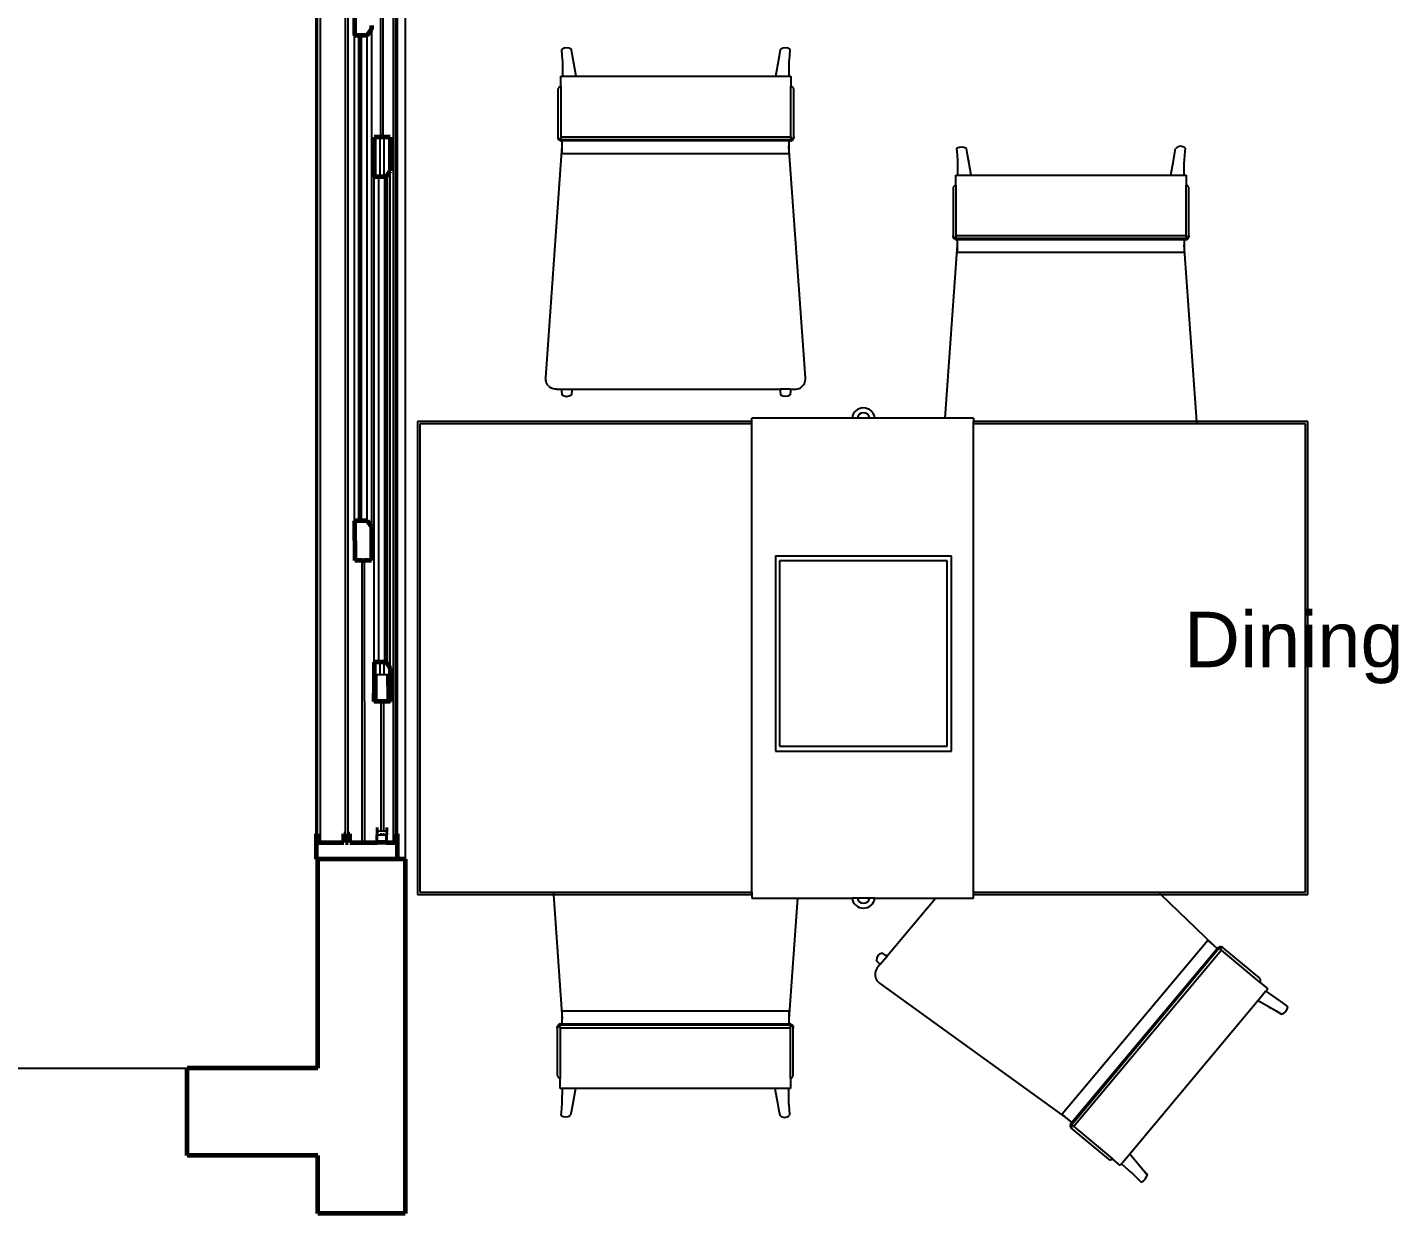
# Model space of a CAD drawing. Header units: metres. Extents: x 54.3 to 102.1, y 17 to 45.8.
# Drawn here: x 56.921 to 59.281, y 32.329 to 34.37 of the extents above; entities that cross this region are included whole.
import ezdxf

# ---------------------------------------------------------------- set-up
doc = ezdxf.new("R2010")
doc.units = ezdxf.units.M
doc.layers.add('A-WALL', color=6, linetype='Continuous', lineweight=60)
doc.styles.get("Standard").update_dxf_attribs({"font": 'arial.ttf'})

msp = doc.modelspace()

# ---------------------------------------------------------------- linework, layer by layer
for p, q in [((57.4254, 32.9676), (57.4254, 34.9093)), ((57.5291, 34.1811), (57.5291, 34.9093)), ((57.5336, 34.1811), (57.5336, 34.9093)), ((57.5503, 34.9093), (57.5503, 33.2606)), ((57.4179, 32.9826), (57.4179, 34.8941)), ((57.4205, 32.9826), (57.4205, 34.8941)), ((57.4684, 32.9826), (57.4684, 34.8941)), ((57.4733, 32.9826), (57.4733, 34.8941)), ((57.5553, 32.9826), (57.5553, 34.8941)), ((57.5579, 32.9826), (57.5579, 34.8907)), ((57.5712, 34.8907), (57.5712, 32.9388)), ((57.5131, 34.3666), (57.5131, 33.5106)), ((57.4843, 33.5209), (57.4843, 34.3563)), ((57.5061, 33.5209), (57.5061, 34.3563)), ((57.8415, 34.3211), (57.8407, 34.3322)), ((57.8423, 34.3106), (57.8415, 34.3211)), ((57.8425, 34.3083), (57.8423, 34.3106)), ((57.8592, 34.3212), (57.8574, 34.332)), ((57.8654, 34.286), (57.8592, 34.3212)), ((58.2092, 34.286), (58.2154, 34.3212)), ((58.2154, 34.3212), (58.2172, 34.332)), ((58.2321, 34.3083), (58.2323, 34.3106)), ((58.2323, 34.3106), (58.2332, 34.3211)), ((58.2332, 34.3211), (58.234, 34.3322)), ((57.8426, 34.286), (57.8425, 34.3083)), ((58.232, 34.286), (58.2321, 34.3083)), ((57.8343, 34.2643), (57.8341, 34.2638)), ((57.8341, 34.2638), (57.8341, 34.182)), ((57.8345, 34.2649), (57.8343, 34.2643)), ((57.8348, 34.2655), (57.8345, 34.2649)), ((57.8351, 34.266), (57.8348, 34.2655)), ((57.8355, 34.2665), (57.8351, 34.266)), ((57.8359, 34.267), (57.8355, 34.2665)), ((57.8364, 34.2674), (57.8359, 34.267)), ((57.8369, 34.2678), (57.8364, 34.2674)), ((57.8374, 34.2681), (57.8369, 34.2678)), ((57.8379, 34.2684), (57.8374, 34.2681)), ((57.8385, 34.2686), (57.8379, 34.2684)), ((57.8391, 34.2688), (57.8385, 34.2686)), ((57.8391, 34.286), (57.8421, 34.286)), ((57.8391, 34.2688), (57.8391, 34.286)), ((57.8391, 34.2688), (57.8391, 34.182)), ((57.8421, 34.286), (57.8421, 34.286)), ((57.8421, 34.286), (57.8426, 34.286)), ((57.8426, 34.286), (57.8426, 34.286)), ((57.8426, 34.286), (57.8435, 34.286)), ((57.8435, 34.286), (57.8435, 34.286)), ((57.8435, 34.286), (57.8454, 34.286)), ((57.8454, 34.286), (57.8454, 34.286)), ((57.8454, 34.286), (57.8649, 34.286)), ((57.8649, 34.286), (57.8649, 34.286)), ((57.8649, 34.286), (58.2097, 34.286)), ((58.2097, 34.286), (58.2097, 34.286)), ((58.2097, 34.286), (58.2292, 34.286)), ((58.2292, 34.286), (58.2292, 34.286)), ((58.2292, 34.286), (58.2311, 34.286)), ((58.2311, 34.286), (58.2311, 34.286)), ((58.2311, 34.286), (58.232, 34.286)), ((58.232, 34.286), (58.232, 34.286)), ((58.232, 34.286), (58.2325, 34.286)), ((58.2325, 34.286), (58.2325, 34.286)), ((58.2325, 34.286), (58.2351, 34.286)), ((58.2351, 34.286), (58.2351, 34.2688)), ((58.2357, 34.2686), (58.2351, 34.2688)), ((58.2351, 34.182), (58.2351, 34.2688)), ((58.2363, 34.2684), (58.2357, 34.2686)), ((58.2368, 34.2681), (58.2363, 34.2684)), ((58.2374, 34.2678), (58.2368, 34.2681)), ((58.2379, 34.2674), (58.2374, 34.2678)), ((58.2383, 34.267), (58.2379, 34.2674)), ((58.2387, 34.2665), (58.2383, 34.267)), ((58.2391, 34.266), (58.2387, 34.2665)), ((58.2394, 34.2655), (58.2391, 34.266)), ((58.2397, 34.2649), (58.2394, 34.2655)), ((58.2399, 34.2643), (58.2397, 34.2649)), ((58.2401, 34.2638), (58.2399, 34.2643)), ((58.2401, 34.182), (58.2401, 34.2638)), ((57.5283, 34.1131), (57.5283, 34.1811)), ((57.5351, 34.1131), (57.5351, 34.1811)), ((57.8343, 34.1814), (57.8341, 34.182)), ((57.8341, 34.182), (57.8341, 34.1796)), ((57.8343, 34.179), (57.8341, 34.1796)), ((57.8345, 34.1809), (57.8343, 34.1814)), ((57.8345, 34.1785), (57.8343, 34.179)), ((57.8348, 34.1803), (57.8345, 34.1809)), ((57.8348, 34.1779), (57.8345, 34.1785)), ((57.8351, 34.1798), (57.8348, 34.1803)), ((57.8351, 34.1774), (57.8348, 34.1779)), ((57.8355, 34.1793), (57.8351, 34.1798)), ((57.8355, 34.1769), (57.8351, 34.1774)), ((57.8359, 34.1789), (57.8355, 34.1793)), ((57.8359, 34.1765), (57.8355, 34.1769)), ((57.8364, 34.1785), (57.8359, 34.1789)), ((57.8364, 34.1761), (57.8359, 34.1765)), ((57.8369, 34.1781), (57.8364, 34.1785)), ((57.8369, 34.1757), (57.8364, 34.1761)), ((57.8374, 34.1778), (57.8369, 34.1781)), ((57.8374, 34.1754), (57.8369, 34.1757)), ((57.8379, 34.1775), (57.8374, 34.1778)), ((57.8379, 34.1751), (57.8374, 34.1754)), ((57.8385, 34.1773), (57.8379, 34.1775)), ((57.8385, 34.1749), (57.8379, 34.1751)), ((57.8391, 34.1772), (57.8385, 34.1773)), ((57.8391, 34.1747), (57.8385, 34.1749)), ((57.8391, 34.182), (58.2351, 34.182)), ((57.8391, 34.182), (57.8391, 34.1772)), ((57.8391, 34.1772), (58.2351, 34.1772)), ((57.8391, 34.1747), (57.8416, 34.1747)), ((58.2316, 34.1747), (57.8416, 34.1747)), ((57.8416, 34.1659), (57.8416, 34.1747)), ((58.2351, 34.1747), (58.2316, 34.1747)), ((58.2316, 34.1747), (58.2316, 34.1659)), ((58.2351, 34.182), (58.2351, 34.1772)), ((58.2351, 34.1772), (58.2357, 34.1773)), ((58.2351, 34.1747), (58.2357, 34.1749)), ((58.2357, 34.1773), (58.2363, 34.1775)), ((58.2357, 34.1749), (58.2363, 34.1751)), ((58.2363, 34.1775), (58.2368, 34.1778)), ((58.2363, 34.1751), (58.2368, 34.1754)), ((58.2368, 34.1778), (58.2374, 34.1781)), ((58.2368, 34.1754), (58.2374, 34.1757)), ((58.2374, 34.1781), (58.2379, 34.1785)), ((58.2374, 34.1757), (58.2379, 34.1761)), ((58.2379, 34.1785), (58.2383, 34.1789)), ((58.2379, 34.1761), (58.2383, 34.1765)), ((58.2383, 34.1789), (58.2387, 34.1793)), ((58.2383, 34.1765), (58.2387, 34.1769)), ((58.2387, 34.1793), (58.2391, 34.1798)), ((58.2387, 34.1769), (58.2391, 34.1774)), ((58.2391, 34.1798), (58.2394, 34.1803)), ((58.2391, 34.1774), (58.2394, 34.1779)), ((58.2394, 34.1803), (58.2397, 34.1809)), ((58.2394, 34.1779), (58.2397, 34.1785)), ((58.2397, 34.1809), (58.2399, 34.1814)), ((58.2397, 34.1785), (58.2399, 34.179)), ((58.2399, 34.1814), (58.2401, 34.182)), ((58.2399, 34.179), (58.2401, 34.1796)), ((58.2401, 34.182), (58.2401, 34.1796)), ((57.8131, 33.7672), (57.8416, 34.1659)), ((57.8416, 34.1531), (57.8416, 34.1659)), ((57.8416, 34.1531), (58.2316, 34.1531)), ((58.2316, 34.1659), (58.2316, 34.1531)), ((58.2602, 33.7672), (58.2316, 34.1659)), ((58.5215, 34.1511), (58.5207, 34.1622)), ((58.5223, 34.1406), (58.5215, 34.1511)), ((58.5392, 34.1512), (58.5374, 34.162)), ((58.5454, 34.116), (58.5392, 34.1512)), ((58.8936, 34.1406), (58.8954, 34.1512)), ((58.8954, 34.1512), (58.8972, 34.162)), ((58.9123, 34.1406), (58.9132, 34.1511)), ((58.9132, 34.1511), (58.914, 34.1622)), ((57.5453, 33.2676), (57.5453, 34.1232)), ((58.5225, 34.1383), (58.5223, 34.1406)), ((58.5226, 34.116), (58.5225, 34.1383)), ((58.5416, 34.1381), (58.5411, 34.1406)), ((58.8888, 34.116), (58.8936, 34.1406)), ((58.912, 34.116), (58.9121, 34.1383)), ((58.9121, 34.1383), (58.9123, 34.1406)), ((57.5181, 33.2776), (57.5181, 34.1131)), ((57.5262, 33.2776), (57.5262, 34.1131)), ((58.5169, 34.0978), (58.5164, 34.0974)), ((58.5174, 34.0981), (58.5169, 34.0978)), ((58.5179, 34.0984), (58.5174, 34.0981)), ((58.5185, 34.0986), (58.5179, 34.0984)), ((58.5191, 34.0988), (58.5185, 34.0986)), ((58.5191, 34.116), (58.5221, 34.116)), ((58.5191, 34.0988), (58.5191, 34.116)), ((58.5191, 34.0988), (58.5191, 34.012)), ((58.5221, 34.116), (58.5221, 34.116)), ((58.5221, 34.116), (58.5226, 34.116)), ((58.5226, 34.116), (58.5226, 34.116)), ((58.5226, 34.116), (58.5235, 34.116)), ((58.5235, 34.116), (58.5235, 34.116)), ((58.5235, 34.116), (58.5254, 34.116)), ((58.5254, 34.116), (58.5254, 34.116)), ((58.5254, 34.116), (58.5449, 34.116)), ((58.5449, 34.116), (58.5449, 34.116)), ((58.5449, 34.116), (58.8897, 34.116)), ((58.8897, 34.116), (58.8897, 34.116)), ((58.8897, 34.116), (58.9092, 34.116)), ((58.9092, 34.116), (58.9092, 34.116)), ((58.9092, 34.116), (58.9111, 34.116)), ((58.9111, 34.116), (58.9111, 34.116)), ((58.9111, 34.116), (58.912, 34.116)), ((58.912, 34.116), (58.912, 34.116)), ((58.912, 34.116), (58.9125, 34.116)), ((58.9125, 34.116), (58.9125, 34.116)), ((58.9125, 34.116), (58.9151, 34.116)), ((58.9151, 34.116), (58.9151, 34.0988)), ((58.9157, 34.0986), (58.9151, 34.0988)), ((58.9151, 34.012), (58.9151, 34.0988)), ((58.9163, 34.0984), (58.9157, 34.0986)), ((58.9168, 34.0981), (58.9163, 34.0984)), ((58.9174, 34.0978), (58.9168, 34.0981)), ((58.9179, 34.0974), (58.9174, 34.0978)), ((58.5143, 34.0943), (58.5141, 34.0938)), ((58.5141, 34.0938), (58.5141, 34.012)), ((58.5145, 34.0949), (58.5143, 34.0943)), ((58.5148, 34.0955), (58.5145, 34.0949)), ((58.5151, 34.096), (58.5148, 34.0955)), ((58.5155, 34.0965), (58.5151, 34.096)), ((58.5159, 34.097), (58.5155, 34.0965)), ((58.5164, 34.0974), (58.5159, 34.097)), ((58.9183, 34.097), (58.9179, 34.0974)), ((58.9187, 34.0965), (58.9183, 34.097)), ((58.9191, 34.096), (58.9187, 34.0965)), ((58.9194, 34.0955), (58.9191, 34.096)), ((58.9197, 34.0949), (58.9194, 34.0955)), ((58.9199, 34.0943), (58.9197, 34.0949)), ((58.9201, 34.0938), (58.9199, 34.0943)), ((58.9201, 34.012), (58.9201, 34.0938)), ((58.5143, 34.0114), (58.5141, 34.012)), ((58.5141, 34.012), (58.5141, 34.0096)), ((58.5143, 34.009), (58.5141, 34.0096)), ((58.5145, 34.0109), (58.5143, 34.0114)), ((58.5145, 34.0085), (58.5143, 34.009)), ((58.5148, 34.0103), (58.5145, 34.0109)), ((58.5148, 34.0079), (58.5145, 34.0085)), ((58.5151, 34.0098), (58.5148, 34.0103)), ((58.5151, 34.0074), (58.5148, 34.0079)), ((58.5155, 34.0093), (58.5151, 34.0098)), ((58.5155, 34.0069), (58.5151, 34.0074)), ((58.5159, 34.0089), (58.5155, 34.0093)), ((58.5159, 34.0065), (58.5155, 34.0069)), ((58.5164, 34.0085), (58.5159, 34.0089)), ((58.5164, 34.0061), (58.5159, 34.0065)), ((58.5169, 34.0081), (58.5164, 34.0085)), ((58.5169, 34.0057), (58.5164, 34.0061)), ((58.5174, 34.0078), (58.5169, 34.0081)), ((58.5174, 34.0054), (58.5169, 34.0057)), ((58.5179, 34.0075), (58.5174, 34.0078)), ((58.5179, 34.0051), (58.5174, 34.0054)), ((58.5185, 34.0073), (58.5179, 34.0075)), ((58.5185, 34.0049), (58.5179, 34.0051)), ((58.5191, 34.0072), (58.5185, 34.0073)), ((58.5191, 34.0047), (58.5185, 34.0049)), ((58.5191, 34.012), (58.9151, 34.012)), ((58.5191, 34.012), (58.5191, 34.0072)), ((58.5191, 34.0072), (58.9151, 34.0072)), ((58.5191, 34.0047), (58.5216, 34.0047)), ((58.9116, 34.0047), (58.5216, 34.0047)), ((58.5216, 33.9959), (58.5216, 34.0047)), ((58.9151, 34.0047), (58.9116, 34.0047)), ((58.9116, 34.0047), (58.9116, 33.9959)), ((58.9151, 34.012), (58.9151, 34.0072)), ((58.9151, 34.0072), (58.9157, 34.0073)), ((58.9151, 34.0047), (58.9157, 34.0049)), ((58.9157, 34.0073), (58.9163, 34.0075)), ((58.9157, 34.0049), (58.9163, 34.0051)), ((58.9163, 34.0075), (58.9168, 34.0078)), ((58.9163, 34.0051), (58.9168, 34.0054)), ((58.9168, 34.0078), (58.9174, 34.0081)), ((58.9168, 34.0054), (58.9174, 34.0057)), ((58.9174, 34.0081), (58.9179, 34.0085)), ((58.9174, 34.0057), (58.9179, 34.0061)), ((58.9179, 34.0085), (58.9183, 34.0089)), ((58.9179, 34.0061), (58.9183, 34.0065)), ((58.9183, 34.0089), (58.9187, 34.0093)), ((58.9183, 34.0065), (58.9187, 34.0069)), ((58.9187, 34.0093), (58.9191, 34.0098)), ((58.9187, 34.0069), (58.9191, 34.0074)), ((58.9191, 34.0098), (58.9194, 34.0103)), ((58.9191, 34.0074), (58.9194, 34.0079)), ((58.9194, 34.0103), (58.9197, 34.0109)), ((58.9194, 34.0079), (58.9197, 34.0085)), ((58.9197, 34.0109), (58.9199, 34.0114)), ((58.9197, 34.0085), (58.9199, 34.009)), ((58.9199, 34.0114), (58.9201, 34.012)), ((58.9199, 34.009), (58.9201, 34.0096)), ((58.9201, 34.012), (58.9201, 34.0096)), ((58.5003, 33.6979), (58.5216, 33.9959)), ((58.5216, 33.9831), (58.5216, 33.9959)), ((58.5216, 33.9831), (58.9116, 33.9831)), ((58.9116, 33.9959), (58.9116, 33.9831)), ((58.9334, 33.6919), (58.9116, 33.9959)), ((57.813, 33.7647), (57.8131, 33.7672)), ((58.2602, 33.7647), (58.2602, 33.7672)), ((57.813, 33.7647), (57.8133, 33.7621)), ((57.814, 33.7597), (57.8133, 33.7621)), ((57.815, 33.7573), (57.814, 33.7597)), ((57.8163, 33.7551), (57.815, 33.7573)), ((57.8179, 33.7532), (57.8163, 33.7551)), ((57.8179, 33.7532), (57.8198, 33.7514)), ((57.8219, 33.7499), (57.8198, 33.7514)), ((57.8242, 33.7488), (57.8219, 33.7499)), ((57.8266, 33.7479), (57.8242, 33.7488)), ((57.8291, 33.7474), (57.8266, 33.7479)), ((57.8316, 33.7473), (57.8291, 33.7474)), ((57.8316, 33.7473), (57.84, 33.7473)), ((57.84, 33.7473), (57.8402, 33.745)), ((57.84, 33.7473), (57.858, 33.7473)), ((57.8402, 33.745), (57.8407, 33.7378)), ((57.858, 33.745), (57.8574, 33.7378)), ((57.8581, 33.7473), (57.858, 33.745)), ((57.858, 33.745), (57.858, 33.7473)), ((57.858, 33.7473), (57.8581, 33.7473)), ((57.8581, 33.7473), (58.2165, 33.7473)), ((58.2165, 33.7473), (58.2167, 33.745)), ((58.2346, 33.7473), (58.2165, 33.7473)), ((58.2167, 33.745), (58.2172, 33.7378)), ((58.2344, 33.745), (58.2339, 33.7378)), ((58.2346, 33.7473), (58.2344, 33.745)), ((58.2346, 33.7473), (58.2416, 33.7473)), ((58.2416, 33.7473), (58.2442, 33.7474)), ((58.2442, 33.7474), (58.2467, 33.7479)), ((58.2467, 33.7479), (58.2491, 33.7488)), ((58.2491, 33.7488), (58.2513, 33.7499)), ((58.2513, 33.7499), (58.2534, 33.7514)), ((58.2534, 33.7514), (58.2553, 33.7532)), ((58.2553, 33.7532), (58.2569, 33.7551)), ((58.2569, 33.7551), (58.2582, 33.7573)), ((58.2582, 33.7573), (58.2592, 33.7597)), ((58.2592, 33.7597), (58.2599, 33.7621)), ((58.2599, 33.7621), (58.2602, 33.7647)), ((58.1681, 33.6919), (58.1681, 33.6979)), ((58.3403, 33.6979), (58.1681, 33.6979)), ((58.3795, 33.6979), (58.3403, 33.6979)), ((58.5003, 33.6979), (58.3795, 33.6979)), ((58.5491, 33.6979), (58.5003, 33.6979)), ((58.5491, 33.6979), (58.5491, 33.6919)), ((57.5926, 33.6919), (57.5926, 32.8779)), ((58.1681, 33.6919), (57.5926, 33.6919)), ((57.5966, 33.6879), (57.5966, 32.8819)), ((58.1681, 33.6879), (57.5966, 33.6879)), ((58.1681, 33.6879), (58.1681, 33.6919)), ((58.1681, 32.8819), (58.1681, 33.6879)), ((58.9334, 33.6919), (58.5491, 33.6919)), ((58.5491, 33.6879), (58.5491, 33.6919)), ((58.5491, 32.8819), (58.5491, 33.6879)), ((58.9337, 33.6879), (58.5491, 33.6879)), ((58.9337, 33.6879), (58.9334, 33.6919)), ((59.1246, 33.6919), (58.9334, 33.6919)), ((59.1206, 33.6879), (58.9337, 33.6879)), ((59.1206, 32.8819), (59.1206, 33.6879)), ((59.1246, 32.8779), (59.1246, 33.6919)), ((57.4844, 33.5209), (57.4844, 33.453)), ((58.2083, 33.4606), (58.2083, 33.1248)), ((58.2083, 33.4606), (58.5115, 33.4606)), ((58.5115, 33.1248), (58.5115, 33.4606)), ((57.4964, 33.453), (57.4965, 32.9676)), ((57.5009, 33.453), (57.501, 32.9676)), ((58.5041, 33.4524), (58.2157, 33.4524)), ((58.2157, 33.4524), (58.2157, 33.133)), ((58.5041, 33.133), (58.5041, 33.4524)), ((57.5283, 33.2557), (57.5283, 33.2776)), ((57.5351, 33.2557), (57.5351, 33.2776)), ((57.5283, 33.2557), (57.5217, 33.2557)), ((57.5217, 33.2557), (57.5217, 33.2246)), ((57.5351, 33.2557), (57.5283, 33.2557)), ((57.5403, 33.2557), (57.5351, 33.2557)), ((57.5453, 33.2557), (57.5403, 33.2557)), ((57.5403, 33.2366), (57.5403, 33.2557)), ((57.5453, 33.2606), (57.5503, 33.2606)), ((57.5503, 33.2606), (57.5503, 33.2317)), ((57.5181, 33.2246), (57.5217, 33.2246)), ((57.5217, 33.2246), (57.5217, 33.2103)), ((57.5453, 33.2366), (57.5403, 33.2366)), ((57.5403, 33.2366), (57.5403, 33.2246)), ((57.5403, 33.2246), (57.5453, 33.2246)), ((57.5403, 33.2246), (57.5403, 33.2103)), ((57.5453, 33.2317), (57.5503, 33.2317)), ((57.5503, 33.2317), (57.5503, 32.9676)), ((57.5181, 33.2103), (57.5181, 33.2082)), ((57.5295, 33.2082), (57.5181, 33.2082)), ((57.5273, 33.2103), (57.5273, 33.2105)), ((57.528, 33.2105), (57.5273, 33.2105)), ((57.528, 33.2103), (57.528, 33.2105)), ((57.5344, 33.2105), (57.528, 33.2105)), ((57.5295, 33.2082), (57.5295, 32.9868)), ((57.5341, 33.2082), (57.5295, 33.2082)), ((57.5341, 33.2082), (57.5341, 32.9868)), ((57.5453, 33.2082), (57.5341, 33.2082)), ((57.5344, 33.2103), (57.5344, 33.2105)), ((57.5344, 33.2105), (57.535, 33.2105)), ((57.535, 33.2103), (57.535, 33.2105)), ((57.5453, 33.2103), (57.5453, 33.2082)), ((58.2157, 33.133), (58.5041, 33.133)), ((58.2083, 33.1248), (58.5115, 33.1248)), ((57.5217, 32.9933), (57.5217, 32.9805)), ((57.5237, 32.9933), (57.5237, 32.9868)), ((57.5383, 32.9933), (57.5383, 32.9868)), ((57.5403, 32.9933), (57.5403, 32.9805)), ((57.5217, 32.9676), (57.5217, 32.9805)), ((57.5237, 32.9805), (57.5217, 32.9805)), ((57.5295, 32.9868), (57.5237, 32.9868)), ((57.5237, 32.9868), (57.5237, 32.9805)), ((57.5237, 32.9676), (57.5237, 32.9805)), ((57.5237, 32.9805), (57.5295, 32.9805)), ((57.5295, 32.9868), (57.5295, 32.9863)), ((57.5341, 32.9868), (57.5295, 32.9868)), ((57.5295, 32.9832), (57.5295, 32.9815)), ((57.5295, 32.9808), (57.5295, 32.9805)), ((57.5295, 32.9805), (57.5341, 32.9805)), ((57.5341, 32.9868), (57.5341, 32.9863)), ((57.5383, 32.9868), (57.5341, 32.9868)), ((57.5341, 32.9832), (57.5341, 32.9815)), ((57.5341, 32.9808), (57.5341, 32.9805)), ((57.5341, 32.9805), (57.5383, 32.9805)), ((57.5383, 32.9868), (57.5383, 32.9805)), ((57.5403, 32.9805), (57.5383, 32.9805)), ((57.5383, 32.9676), (57.5383, 32.9805)), ((57.5403, 32.9676), (57.5403, 32.9805)), ((57.4212, 32.939), (57.4212, 32.9388)), ((57.5926, 32.8779), (57.8263, 32.8779)), ((57.5966, 32.8819), (57.826, 32.8819)), ((57.826, 32.8819), (57.8263, 32.8779)), ((57.826, 32.8819), (58.1681, 32.8819)), ((57.8263, 32.8779), (58.1681, 32.8779)), ((57.8263, 32.8779), (57.8416, 32.6642)), ((58.1681, 32.8819), (58.1681, 32.8779)), ((58.1681, 32.8779), (58.1681, 32.8719)), ((58.1681, 32.8719), (58.2465, 32.8719)), ((58.2465, 32.8719), (58.2316, 32.6642)), ((58.2465, 32.8719), (58.3403, 32.8719)), ((58.3795, 32.8719), (58.3403, 32.8719)), ((58.3768, 32.8719), (58.4843, 32.8719)), ((58.4843, 32.8719), (58.4005, 32.7717)), ((58.4843, 32.8719), (58.5491, 32.8719)), ((58.5491, 32.8819), (58.8677, 32.8819)), ((58.5491, 32.8779), (58.5491, 32.8819)), ((58.5491, 32.8779), (58.8718, 32.8779)), ((58.5491, 32.8719), (58.5491, 32.8779)), ((58.8718, 32.8779), (58.8677, 32.8819)), ((58.8677, 32.8819), (59.1206, 32.8819)), ((58.8718, 32.8779), (59.1246, 32.8779)), ((58.8718, 32.8779), (58.9621, 32.7907)), ((58.3986, 32.773), (58.3928, 32.7772)), ((58.9523, 32.7989), (58.7021, 32.4997)), ((58.9723, 32.7854), (58.7183, 32.4816)), ((58.7187, 32.4859), (58.9689, 32.785)), ((58.976, 32.7823), (58.722, 32.4785)), ((58.9523, 32.7989), (58.9621, 32.7907)), ((58.9621, 32.7907), (58.9689, 32.785)), ((58.9705, 32.787), (58.9689, 32.785)), ((58.9705, 32.787), (58.971, 32.7873)), ((58.971, 32.7873), (58.9715, 32.7876)), ((58.9715, 32.7876), (58.9721, 32.7879)), ((58.9721, 32.7879), (58.9727, 32.7881)), ((58.9723, 32.7854), (58.9728, 32.7858)), ((58.976, 32.7823), (58.9723, 32.7854)), ((58.9727, 32.7881), (58.9733, 32.7882)), ((58.9728, 32.7858), (58.9734, 32.7861)), ((58.9733, 32.7882), (58.9739, 32.7883)), ((58.9734, 32.7861), (58.9739, 32.7863)), ((58.9739, 32.7883), (58.9745, 32.7883)), ((58.9739, 32.7863), (58.9745, 32.7865)), ((58.9745, 32.7883), (58.9751, 32.7883)), ((58.9745, 32.7865), (58.9751, 32.7867)), ((58.9751, 32.7883), (58.9757, 32.7882)), ((58.9751, 32.7867), (58.9757, 32.7868)), ((58.9757, 32.7882), (58.9763, 32.7881)), ((58.9757, 32.7868), (58.9763, 32.7868)), ((59.0426, 32.7267), (58.976, 32.7823)), ((58.9763, 32.7881), (58.9768, 32.7879)), ((58.9763, 32.7868), (58.9769, 32.7868)), ((58.9768, 32.7879), (58.9774, 32.7877)), ((58.9769, 32.7868), (58.9775, 32.7867)), ((58.9792, 32.7861), (58.9774, 32.7877)), ((58.9775, 32.7867), (58.9781, 32.7866)), ((58.9781, 32.7866), (58.9787, 32.7864)), ((58.9787, 32.7864), (58.9792, 32.7861)), ((59.042, 32.7337), (58.9792, 32.7861)), ((58.3872, 32.7594), (58.382, 32.7644)), ((58.3888, 32.7578), (58.3843, 32.7524)), ((58.3888, 32.7578), (58.3872, 32.7594)), ((58.3888, 32.7578), (58.4005, 32.7717)), ((58.4005, 32.7717), (58.3986, 32.773)), ((58.3802, 32.7432), (58.3799, 32.7407)), ((58.3799, 32.7407), (58.3801, 32.7382)), ((58.3801, 32.7382), (58.3806, 32.7357)), ((58.3807, 32.7457), (58.3802, 32.7432)), ((58.3806, 32.7357), (58.3814, 32.7332)), ((58.3816, 32.7481), (58.3807, 32.7457)), ((58.3814, 32.7332), (58.3826, 32.731)), ((58.3828, 32.7504), (58.3816, 32.7481)), ((58.3826, 32.731), (58.384, 32.7289)), ((58.3843, 32.7524), (58.3828, 32.7504)), ((59.0423, 32.7332), (59.042, 32.7337)), ((59.0426, 32.7326), (59.0423, 32.7332)), ((59.0428, 32.7321), (59.0426, 32.7326)), ((59.043, 32.7315), (59.0428, 32.7321)), ((59.0432, 32.7309), (59.043, 32.7315)), ((59.0433, 32.7303), (59.0432, 32.7309)), ((59.0432, 32.7284), (59.0433, 32.729)), ((59.0433, 32.7297), (59.0433, 32.7303)), ((59.0433, 32.729), (59.0433, 32.7297)), ((58.384, 32.7289), (58.3858, 32.727)), ((58.3858, 32.727), (58.3877, 32.7254)), ((58.3877, 32.7254), (58.7119, 32.4915)), ((59.0518, 32.7108), (59.0393, 32.6958)), ((59.0426, 32.7267), (59.0428, 32.7272)), ((59.0426, 32.7267), (59.0558, 32.7156)), ((59.0428, 32.7272), (59.043, 32.7278)), ((59.043, 32.7278), (59.0432, 32.7284)), ((59.053, 32.7122), (59.0518, 32.7108)), ((59.0518, 32.7108), (59.0518, 32.7108)), ((59.0526, 32.7117), (59.0812, 32.6913)), ((59.0536, 32.7129), (59.053, 32.7122)), ((59.053, 32.7122), (59.053, 32.7122)), ((59.0539, 32.7133), (59.0536, 32.7129)), ((59.0536, 32.713), (59.0536, 32.7129)), ((59.0558, 32.7156), (59.0539, 32.7133)), ((59.0539, 32.7133), (59.0539, 32.7133)), ((59.0393, 32.6958), (58.8181, 32.4313)), ((59.039, 32.6954), (59.0699, 32.6776)), ((59.0392, 32.6958), (59.0393, 32.6958)), ((59.0584, 32.6842), (59.0606, 32.683)), ((59.0708, 32.6987), (59.0726, 32.6974)), ((59.0812, 32.6913), (59.0903, 32.6848)), ((58.2316, 32.677), (57.8416, 32.677)), ((57.8416, 32.6642), (57.8416, 32.677)), ((57.8416, 32.6554), (57.8416, 32.6642)), ((58.2316, 32.677), (58.2316, 32.6642)), ((58.2316, 32.6642), (58.2316, 32.6554)), ((59.0699, 32.6776), (59.0794, 32.6721)), ((57.8333, 32.6511), (57.8331, 32.6505)), ((57.8331, 32.6481), (57.8331, 32.6505)), ((57.8333, 32.6487), (57.8331, 32.6481)), ((57.8331, 32.6481), (57.8331, 32.5664)), ((57.8335, 32.6517), (57.8333, 32.6511)), ((57.8335, 32.6493), (57.8333, 32.6487)), ((57.8338, 32.6522), (57.8335, 32.6517)), ((57.8338, 32.6498), (57.8335, 32.6493)), ((57.8341, 32.6527), (57.8338, 32.6522)), ((57.8341, 32.6503), (57.8338, 32.6498)), ((57.8345, 32.6532), (57.8341, 32.6527)), ((57.8345, 32.6508), (57.8341, 32.6503)), ((57.8349, 32.6536), (57.8345, 32.6532)), ((57.8349, 32.6512), (57.8345, 32.6508)), ((57.8354, 32.6541), (57.8349, 32.6536)), ((57.8354, 32.6516), (57.8349, 32.6512)), ((57.8359, 32.6544), (57.8354, 32.6541)), ((57.8359, 32.652), (57.8354, 32.6516)), ((57.8364, 32.6547), (57.8359, 32.6544)), ((57.8364, 32.6523), (57.8359, 32.652)), ((57.8369, 32.655), (57.8364, 32.6547)), ((57.8369, 32.6526), (57.8364, 32.6523)), ((57.8375, 32.6552), (57.8369, 32.655)), ((57.8375, 32.6528), (57.8369, 32.6526)), ((57.8381, 32.6554), (57.8375, 32.6552)), ((57.8381, 32.653), (57.8375, 32.6528)), ((57.8381, 32.6554), (57.8416, 32.6554)), ((58.2341, 32.653), (57.8381, 32.653)), ((57.8381, 32.6481), (57.8381, 32.653)), ((58.2341, 32.6481), (57.8381, 32.6481)), ((57.8381, 32.6481), (57.8381, 32.5614)), ((57.8416, 32.6554), (58.2316, 32.6554)), ((58.2341, 32.6554), (58.2316, 32.6554)), ((58.2341, 32.6554), (58.2347, 32.6552)), ((58.2341, 32.6481), (58.2341, 32.653)), ((58.2341, 32.653), (58.2347, 32.6528)), ((58.2341, 32.5614), (58.2341, 32.6481)), ((58.2347, 32.6552), (58.2353, 32.655)), ((58.2347, 32.6528), (58.2353, 32.6526)), ((58.2353, 32.655), (58.2358, 32.6547)), ((58.2353, 32.6526), (58.2358, 32.6523)), ((58.2358, 32.6547), (58.2364, 32.6544)), ((58.2358, 32.6523), (58.2364, 32.652)), ((58.2364, 32.6544), (58.2369, 32.6541)), ((58.2364, 32.652), (58.2369, 32.6516)), ((58.2369, 32.6541), (58.2373, 32.6536)), ((58.2369, 32.6516), (58.2373, 32.6512)), ((58.2373, 32.6536), (58.2377, 32.6532)), ((58.2373, 32.6512), (58.2377, 32.6508)), ((58.2377, 32.6532), (58.2381, 32.6527)), ((58.2377, 32.6508), (58.2381, 32.6503)), ((58.2381, 32.6527), (58.2384, 32.6522)), ((58.2381, 32.6503), (58.2384, 32.6498)), ((58.2384, 32.6522), (58.2387, 32.6517)), ((58.2384, 32.6498), (58.2387, 32.6493)), ((58.2387, 32.6517), (58.2389, 32.6511)), ((58.2387, 32.6493), (58.2389, 32.6487)), ((58.2389, 32.6511), (58.2391, 32.6505)), ((58.2389, 32.6487), (58.2391, 32.6481)), ((58.2391, 32.6481), (58.2391, 32.6505)), ((58.2391, 32.5664), (58.2391, 32.6481)), ((54.7962, 32.5788), (57.1962, 32.5788)), ((57.8331, 32.5664), (57.8333, 32.5658)), ((57.8333, 32.5658), (57.8335, 32.5652)), ((57.8335, 32.5652), (57.8338, 32.5647)), ((57.8338, 32.5647), (57.8341, 32.5641)), ((57.8341, 32.5641), (57.8345, 32.5636)), ((58.2377, 32.5636), (58.2381, 32.5641)), ((58.2381, 32.5641), (58.2384, 32.5647)), ((58.2384, 32.5647), (58.2387, 32.5652)), ((58.2387, 32.5652), (58.2389, 32.5658)), ((58.2389, 32.5658), (58.2391, 32.5664)), ((57.8345, 32.5636), (57.8349, 32.5632)), ((57.8349, 32.5632), (57.8354, 32.5628)), ((57.8354, 32.5628), (57.8359, 32.5624)), ((57.8359, 32.5624), (57.8364, 32.5621)), ((57.8364, 32.5621), (57.8369, 32.5618)), ((57.8369, 32.5618), (57.8375, 32.5615)), ((57.8375, 32.5615), (57.8381, 32.5614)), ((57.8381, 32.5441), (57.8381, 32.5614)), ((57.8407, 32.5441), (57.8381, 32.5441)), ((57.8407, 32.5441), (57.8407, 32.5441)), ((57.8412, 32.5441), (57.8407, 32.5441)), ((57.8412, 32.5441), (57.8411, 32.5218)), ((57.8412, 32.5441), (57.8412, 32.5441)), ((57.8422, 32.5441), (57.8412, 32.5441)), ((57.8422, 32.5441), (57.8422, 32.5441)), ((57.844, 32.5441), (57.8422, 32.5441)), ((57.844, 32.5441), (57.844, 32.5441)), ((57.8636, 32.5441), (57.844, 32.5441)), ((57.8641, 32.5441), (57.8578, 32.509)), ((57.8636, 32.5441), (57.8636, 32.5441)), ((58.2083, 32.5441), (57.8636, 32.5441)), ((58.2074, 32.5441), (58.2122, 32.5195)), ((58.2083, 32.5441), (58.2083, 32.5441)), ((58.2279, 32.5441), (58.2083, 32.5441)), ((58.2279, 32.5441), (58.2279, 32.5441)), ((58.2297, 32.5441), (58.2279, 32.5441)), ((58.2297, 32.5441), (58.2297, 32.5441)), ((58.2307, 32.5441), (58.2297, 32.5441)), ((58.2307, 32.5441), (58.2307, 32.5441)), ((58.2307, 32.5441), (58.2308, 32.5218)), ((58.2311, 32.5441), (58.2307, 32.5441)), ((58.2311, 32.5441), (58.2311, 32.5441)), ((58.2341, 32.5441), (58.2311, 32.5441)), ((58.2341, 32.5614), (58.2347, 32.5615)), ((58.2341, 32.5614), (58.2341, 32.5441)), ((58.2347, 32.5615), (58.2353, 32.5618)), ((58.2353, 32.5618), (58.2358, 32.5621)), ((58.2358, 32.5621), (58.2364, 32.5624)), ((58.2364, 32.5624), (58.2369, 32.5628)), ((58.2369, 32.5628), (58.2373, 32.5632)), ((58.2373, 32.5632), (58.2377, 32.5636)), ((57.8409, 32.5196), (57.8401, 32.509)), ((57.8411, 32.5218), (57.8409, 32.5196)), ((58.2122, 32.5195), (58.214, 32.509)), ((58.2308, 32.5218), (58.231, 32.5196)), ((58.231, 32.5196), (58.2318, 32.509)), ((57.8401, 32.509), (57.8393, 32.498)), ((57.8578, 32.509), (57.856, 32.4982)), ((58.214, 32.509), (58.2158, 32.4982)), ((58.2318, 32.509), (58.2326, 32.498)), ((58.7119, 32.4915), (58.7021, 32.4997)), ((58.7187, 32.4859), (58.7119, 32.4915)), ((58.7158, 32.4814), (58.7157, 32.4808)), ((58.7157, 32.4808), (58.7157, 32.4802)), ((58.7157, 32.4802), (58.7157, 32.4796)), ((58.7157, 32.4796), (58.7158, 32.479)), ((58.716, 32.482), (58.7158, 32.4814)), ((58.7158, 32.479), (58.7159, 32.4784)), ((58.7159, 32.4784), (58.7161, 32.4778)), ((58.7162, 32.4826), (58.716, 32.482)), ((58.7161, 32.4778), (58.7163, 32.4773)), ((58.7164, 32.4832), (58.7162, 32.4826)), ((58.7163, 32.4773), (58.7166, 32.4767)), ((58.7164, 32.4832), (58.7187, 32.4859)), ((58.7166, 32.4767), (58.7169, 32.4762)), ((58.7188, 32.4747), (58.7169, 32.4762)), ((58.7176, 32.4793), (58.7175, 32.4787)), ((58.7175, 32.4787), (58.7176, 32.4781)), ((58.7177, 32.4799), (58.7176, 32.4793)), ((58.7176, 32.4781), (58.7176, 32.4775)), ((58.7176, 32.4775), (58.7178, 32.4769)), ((58.7178, 32.4805), (58.7177, 32.4799)), ((58.718, 32.4811), (58.7178, 32.4805)), ((58.7178, 32.4769), (58.7179, 32.4763)), ((58.7179, 32.4763), (58.7182, 32.4757)), ((58.7183, 32.4816), (58.718, 32.4811)), ((58.7182, 32.4757), (58.7185, 32.4752)), ((58.722, 32.4785), (58.7183, 32.4816)), ((58.7185, 32.4752), (58.7188, 32.4747)), ((58.7188, 32.4747), (58.7815, 32.4223)), ((58.722, 32.4785), (58.7885, 32.4229)), ((58.7815, 32.4223), (58.7821, 32.422)), ((58.7869, 32.422), (58.7875, 32.4222)), ((58.7875, 32.4222), (58.788, 32.4225)), ((58.788, 32.4225), (58.7885, 32.4229)), ((58.8018, 32.4118), (58.7885, 32.4229)), ((58.8181, 32.4313), (58.8056, 32.4163)), ((58.8181, 32.4313), (58.8181, 32.4313)), ((58.8185, 32.4317), (58.8414, 32.4044)), ((58.7821, 32.422), (58.7827, 32.4218)), ((58.7827, 32.4218), (58.7833, 32.4217)), ((58.7833, 32.4217), (58.7839, 32.4216)), ((58.7839, 32.4216), (58.7845, 32.4215)), ((58.7845, 32.4215), (58.7851, 32.4216)), ((58.7851, 32.4216), (58.7857, 32.4217)), ((58.7857, 32.4217), (58.7863, 32.4218)), ((58.7863, 32.4218), (58.7869, 32.422)), ((58.8035, 32.4138), (58.8018, 32.4118)), ((58.8038, 32.4142), (58.8035, 32.4138)), ((58.8035, 32.4138), (58.8035, 32.4138)), ((58.8037, 32.4142), (58.8038, 32.4142)), ((58.8044, 32.4149), (58.8038, 32.4142)), ((58.8038, 32.4142), (58.8208, 32.3998)), ((58.8056, 32.4163), (58.8044, 32.4149)), ((58.8044, 32.4149), (58.8044, 32.4149)), ((58.8055, 32.4163), (58.8056, 32.4163)), ((58.8208, 32.3998), (58.8224, 32.3982)), ((58.8329, 32.4145), (58.8484, 32.3955)), ((58.8414, 32.4044), (58.8485, 32.3961)), ((58.8224, 32.3982), (58.83, 32.3908)), ((58.83, 32.3908), (58.8379, 32.3831))]:
    msp.add_line(p, q)
for centre, radius, start, end in [((57.8489, 34.3217), 0.0133, 50.3643, 128.232), ((58.2257, 34.3226), 0.0126, 49.148, 132.2558), ((58.5288, 34.1441), 0.0198, 64.2833, 114.313), ((58.9057, 34.1538), 0.0118, 45.5251, 135.8786), ((57.8491, 33.7496), 0.0144, 234.5716, 305.4284), ((58.2256, 33.7512), 0.0158, 237.9888, 302.0112), ((58.3599, 33.6956), 0.0197, 6.6573, 173.3427), ((58.3598, 33.6964), 0.0105, 8.3266, 171.6734), ((58.3599, 32.8742), 0.0197, 186.6573, 353.3427), ((58.3598, 32.8734), 0.0105, 188.3266, 351.6734), ((58.3942, 32.7652), 0.0121, 96.5332, 183.6587), ((59.0751, 32.6867), 0.0152, 286.046, 352.7421), ((57.8475, 32.5098), 0.0144, 235.0887, 306.315), ((58.2243, 32.506), 0.0116, 222.8488, 315.7475), ((58.8318, 32.3989), 0.017, 291.22, 350.3756)]:
    msp.add_arc(centre, radius, start, end)
at = {"layer": 'A-WALL'}
for p, q in [((57.4843, 34.4238), (57.4843, 34.3563)), ((57.5061, 34.3563), (57.5131, 34.3666)), ((57.5131, 34.3736), (57.5131, 34.3666)), ((57.4938, 34.3563), (57.4843, 34.3563)), ((57.5061, 34.3563), (57.4938, 34.3563)), ((57.4938, 33.5209), (57.4938, 34.3563)), ((57.5283, 34.1811), (57.5181, 34.1811)), ((57.5181, 34.1811), (57.5181, 34.1131)), ((57.5283, 34.1811), (57.5291, 34.1811)), ((57.5336, 34.1811), (57.5291, 34.1811)), ((57.5351, 34.1811), (57.5336, 34.1811)), ((57.5453, 34.1811), (57.5351, 34.1811)), ((57.5453, 34.1811), (57.5453, 34.1232)), ((57.5383, 34.1131), (57.5453, 34.1232)), ((57.5262, 34.1131), (57.5181, 34.1131)), ((57.5283, 34.1131), (57.5262, 34.1131)), ((57.5351, 34.1131), (57.5283, 34.1131)), ((57.5383, 34.1131), (57.5351, 34.1131)), ((57.5383, 33.2776), (57.5383, 34.1131)), ((57.4843, 33.5209), (57.4844, 33.453)), ((57.4844, 33.5209), (57.4843, 33.5209)), ((57.4938, 33.5209), (57.4844, 33.5209)), ((57.5061, 33.5209), (57.4938, 33.5209)), ((57.5061, 33.5209), (57.5131, 33.5106)), ((57.5131, 33.5106), (57.5131, 33.453)), ((57.4964, 33.453), (57.4844, 33.453)), ((57.4964, 33.453), (57.5009, 33.453)), ((57.5131, 33.453), (57.5009, 33.453)), ((57.5262, 33.2776), (57.5181, 33.2776)), ((57.5181, 33.2776), (57.5181, 33.2246)), ((57.5283, 33.2776), (57.5262, 33.2776)), ((57.5351, 33.2776), (57.5283, 33.2776)), ((57.5383, 33.2776), (57.5351, 33.2776)), ((57.5383, 33.2776), (57.5453, 33.2676)), ((57.5453, 33.2676), (57.5453, 33.2606)), ((57.5453, 33.2606), (57.5453, 33.2557)), ((57.5453, 33.2366), (57.5453, 33.2557)), ((57.5181, 33.2103), (57.5181, 33.2246)), ((57.5453, 33.2317), (57.5453, 33.2366)), ((57.5453, 33.2317), (57.5453, 33.2246)), ((57.5453, 33.2103), (57.5453, 33.2246)), ((57.5217, 33.2103), (57.5181, 33.2103)), ((57.5273, 33.2103), (57.5217, 33.2103)), ((57.528, 33.2103), (57.5273, 33.2103)), ((57.5344, 33.2103), (57.528, 33.2103)), ((57.535, 33.2103), (57.5344, 33.2103)), ((57.5403, 33.2103), (57.535, 33.2103)), ((57.5453, 33.2103), (57.5403, 33.2103)), ((57.4179, 32.9826), (57.4205, 32.9826)), ((57.4179, 32.9826), (57.4179, 32.939)), ((57.4205, 32.9826), (57.4205, 32.9676)), ((57.4205, 32.9676), (57.4254, 32.9676)), ((57.4254, 32.9676), (57.4657, 32.9676)), ((57.4657, 32.9826), (57.4684, 32.9826)), ((57.4657, 32.9676), (57.4657, 32.9826)), ((57.4684, 32.9676), (57.4684, 32.9826)), ((57.4684, 32.9676), (57.4733, 32.9676)), ((57.4733, 32.9826), (57.476, 32.9826)), ((57.4733, 32.9676), (57.4733, 32.9826)), ((57.476, 32.9676), (57.476, 32.9826)), ((57.476, 32.9676), (57.4965, 32.9676)), ((57.4965, 32.9676), (57.501, 32.9676)), ((57.501, 32.9676), (57.5217, 32.9676)), ((57.5217, 32.9676), (57.5237, 32.9676)), ((57.5383, 32.9676), (57.5237, 32.9676)), ((57.5383, 32.9676), (57.5403, 32.9676)), ((57.5403, 32.9676), (57.5503, 32.9676)), ((57.5503, 32.9676), (57.5539, 32.9676)), ((57.5539, 32.9826), (57.5539, 32.9676)), ((57.5539, 32.9826), (57.5553, 32.9826)), ((57.5579, 32.9826), (57.5553, 32.9826)), ((57.5579, 32.939), (57.5579, 32.9826)), ((57.4212, 32.939), (57.4179, 32.939)), ((57.5579, 32.939), (57.4212, 32.939)), ((57.5712, 32.9388), (57.4212, 32.9388)), ((57.4212, 32.5788), (57.4212, 32.9388)), ((57.5712, 32.9388), (57.5712, 32.5788)), ((57.1962, 32.4288), (57.1962, 32.5788)), ((57.4212, 32.5788), (57.1962, 32.5788)), ((57.5712, 32.5788), (57.5712, 32.4288)), ((57.4212, 32.4288), (57.1962, 32.4288)), ((57.4212, 32.3288), (57.4212, 32.4288)), ((57.5712, 32.4288), (57.5712, 32.3288)), ((57.5712, 32.3288), (57.4212, 32.3288))]:
    msp.add_line(p, q, dxfattribs=at)

# ---------------------------------------------------------------- texts
at = {"insert": (58.9117, 33.3645), "char_height": 0.09539, "width": 0.692246, "attachment_point": 1}
msp.add_mtext('Dining', dxfattribs=at)

doc.saveas('drawing.dxf')
